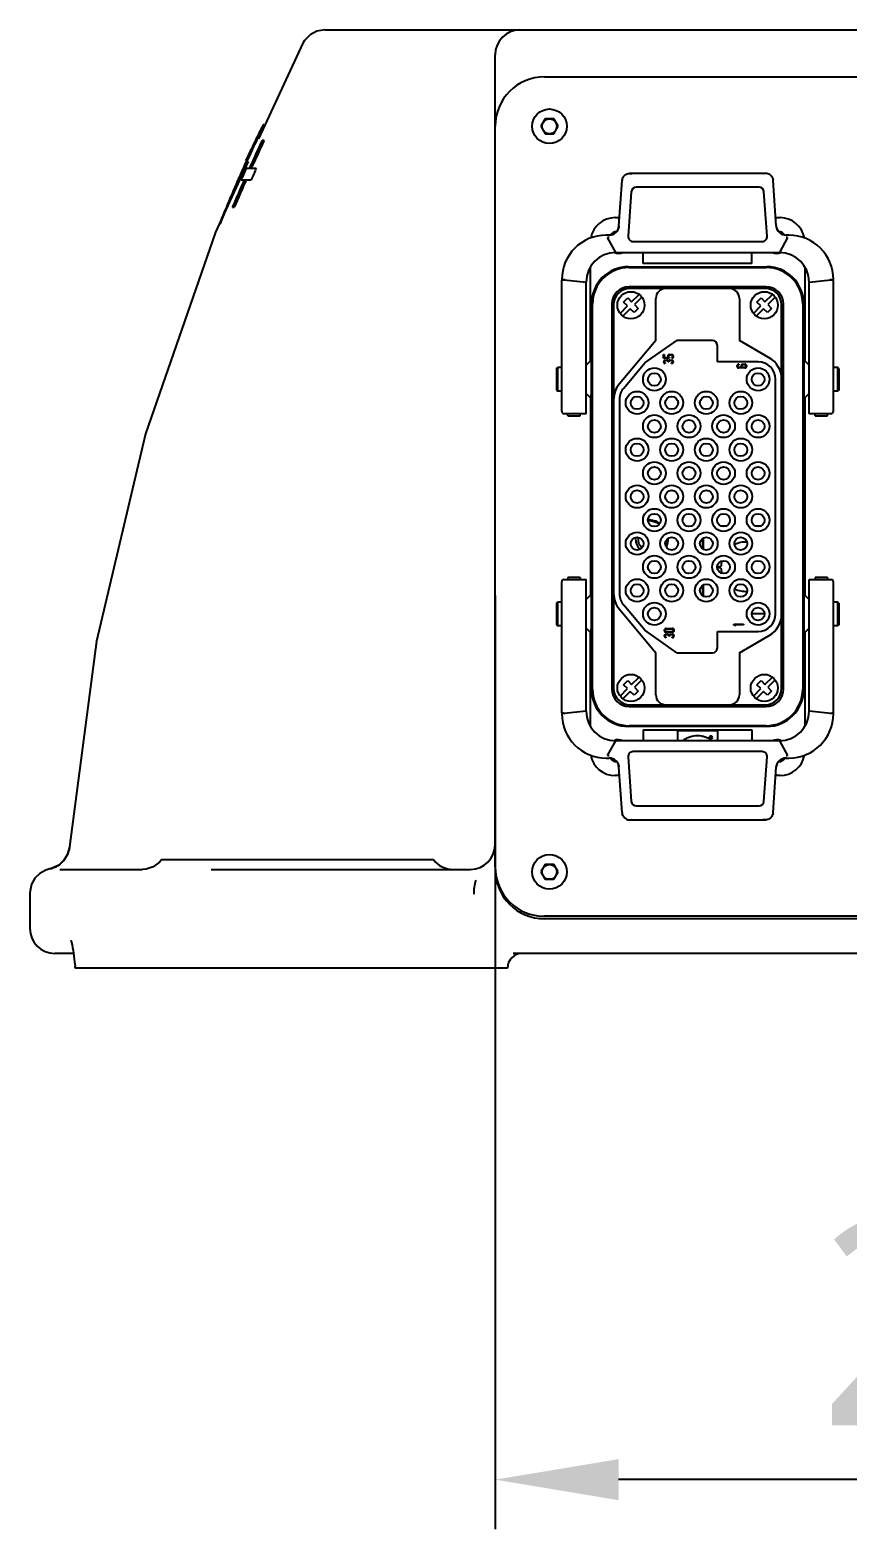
# Model space of a CAD drawing. Header units: millimetres. Extents: x 5828 to 7155, y 123 to 421.
# Drawn here: x 6507.03 to 6515.3, y 221.47 to 236.65 of the extents above; entities that cross this region are included whole.
import ezdxf

# ---------------------------------------------------------------- set-up
doc = ezdxf.new("R2010")
doc.units = ezdxf.units.MM
doc.layers.add('外形图', color=7, linetype='Continuous')
doc.layers.add('尺寸标注', color=7, linetype='Continuous')
doc.styles.add('微软雅黑', font='msyh.ttc', dxfattribs={"height": 2})
doc.dimstyles.new('尺寸标注_1_20比例', dxfattribs={"dimtxt": 1.5, "dimasz": 1.25, "dimexe": 0.5, "dimexo": 0.4, "dimgap": 0.5, "dimtad": 1, "dimdec": 1, "dimlfac": 20, "dimdsep": 46, "dimtxsty": '微软雅黑', "dimcen": 0.09, "dimadec": 0, "dimazin": 0, "dimtp": 0.01, "dimtm": 0.01, "dimtfac": 1, "dimtdec": 1, "dimtofl": 0, "dimtmove": 0, "dimatfit": 3, "dimfxl": 1, "dimtolj": 1, "dimarcsym": 0})

# ---------------------------------------------------------------- blocks, each defined once
blk = doc.blocks.new('*D1060')
at = {"layer": 'Defpoints', "color": 0}
for p in [(6511.74, 231.323), (6522.99, 231.241), (6511.74, 221.969)]:
    blk.add_point(p, dxfattribs=at)
at = {"layer": '尺寸标注', "color": 0, "linetype": 'Continuous', "lineweight": -2}
for p, q in [((6511.74, 230.923), (6511.74, 221.469)), ((6522.99, 230.841), (6522.99, 221.469)), ((6521.74, 221.969), (6512.99, 221.969))]:
    blk.add_line(p, q, dxfattribs=at)
at = {"layer": '尺寸标注', "color": 0}
for points in [[(6512.99, 222.177), (6512.99, 221.761), (6511.74, 221.969)], [(6521.74, 221.761), (6521.74, 222.177), (6522.99, 221.969)]]:
    blk.add_solid(points, dxfattribs=at)
at = {"layer": '尺寸标注', "color": 0, "insert": (6517.365, 223.555), "char_height": 2, "attachment_point": 5, "style": '微软雅黑'}
blk.add_mtext('\\A1;\\A1;{\\H1.05x;225}', dxfattribs=at)

msp = doc.modelspace()

# ---------------------------------------------------------------- linework, layer by layer
at = {"layer": '外形图', "color": 0, "linetype": 'Continuous'}
for p, q in [((6509.7937, 236.5153), (6509.3447, 235.5459)), ((6510.0151, 236.6489), (6524.7143, 236.6489)), ((6511.7396, 235.6739), (6511.7396, 236.3989)), ((6512.2396, 236.1739), (6522.4899, 236.1739)), ((6512.2463, 235.7489), (6512.203, 235.6739)), ((6512.3329, 235.7489), (6512.2463, 235.7489)), ((6512.3762, 235.6739), (6512.3329, 235.7489)), ((6509.3968, 235.6888), (6509.3913, 235.6888)), ((6511.7396, 228.1737), (6511.7396, 235.6739)), ((6512.203, 235.6739), (6512.2463, 235.5989)), ((6512.2463, 235.5989), (6512.3329, 235.5989)), ((6512.3329, 235.5989), (6512.3762, 235.6739)), ((6509.2865, 235.468), (6509.2948, 235.468)), ((6509.4003, 235.5296), (6509.3799, 235.5296)), ((6509.1465, 235.1555), (6509.1414, 235.1438)), ((6509.1497, 235.1628), (6509.1465, 235.1555)), ((6509.1476, 235.1413), (6509.1529, 235.1531)), ((6509.1529, 235.1531), (6509.1561, 235.1605)), ((6509.1728, 235.1443), (6509.1676, 235.1325)), ((6509.176, 235.1517), (6509.1728, 235.1443)), ((6509.1993, 235.2749), (6509.1939, 235.2627)), ((6509.2026, 235.2824), (6509.1993, 235.2749)), ((6509.2, 235.2598), (6509.2053, 235.2717)), ((6509.2053, 235.2717), (6509.2086, 235.2791)), ((6509.2201, 235.251), (6509.3217, 235.251)), ((6509.2558, 235.2585), (6509.2524, 235.251)), ((6509.2641, 235.277), (6509.2558, 235.2585)), ((6509.2725, 235.251), (6509.2809, 235.2695)), ((6514.4814, 235.1964), (6513.0978, 235.1964)), ((6513.0978, 235.1963), (6513.1246, 235.1926)), ((6509.1676, 235.1325), (6509.2686, 235.1325)), ((6512.9934, 234.6644), (6513.0255, 235.1239)), ((6513.021, 235.0508), (6513.0197, 235.0508)), ((6513.0234, 235.0893), (6513.0224, 235.0893)), ((6513.0262, 235.1315), (6513.0255, 235.1239)), ((6513.1178, 235.0099), (6513.0863, 234.5599)), ((6514.4116, 235.0564), (6513.1677, 235.0564)), ((6514.4929, 234.5599), (6514.4614, 235.0099)), ((6514.5537, 235.1239), (6514.553, 235.1315)), ((6514.5858, 234.6644), (6514.5537, 235.1239)), ((6514.5569, 235.0893), (6514.5558, 235.0893)), ((6509.0819, 234.8608), (6509.0789, 234.8537)), ((6509.0789, 234.8537), (6509.0985, 234.8537)), ((6508.9462, 234.683), (6508.9532, 234.683)), ((6512.9547, 234.7489), (6512.9981, 234.7489)), ((6514.5811, 234.7489), (6514.6245, 234.7489)), ((6512.8936, 234.5714), (6512.8646, 234.5714)), ((6512.8939, 234.5464), (6512.8785, 234.5464)), ((6512.9617, 234.3964), (6512.8785, 234.5464)), ((6512.9245, 234.5765), (6512.9218, 234.5756)), ((6512.9563, 234.5941), (6512.9518, 234.5906)), ((6512.9931, 234.6645), (6512.9922, 234.6586)), ((6514.7008, 234.5464), (6514.6175, 234.3964)), ((6514.6316, 234.5877), (6514.6267, 234.5911)), ((6514.6574, 234.5757), (6514.6548, 234.5764)), ((6514.7008, 234.5464), (6514.6853, 234.5464)), ((6514.7146, 234.5714), (6514.6857, 234.5714)), ((6512.9617, 234.3964), (6514.6175, 234.3964)), ((6513.1362, 234.5064), (6514.443, 234.5064)), ((6513.2396, 234.2854), (6513.2396, 234.3964)), ((6514.3396, 234.2854), (6514.3396, 234.3964)), ((6512.7046, 233.2987), (6512.7046, 234.2501)), ((6513.0895, 234.2514), (6514.4897, 234.2514)), ((6513.0958, 234.2439), (6514.4834, 234.2439)), ((6514.3396, 234.2854), (6513.2396, 234.2854)), ((6514.8746, 234.2501), (6514.8746, 233.2987)), ((6512.4146, 232.7881), (6512.4146, 234.1117)), ((6512.4396, 234.1188), (6512.4397, 234.1286)), ((6512.4396, 234.1237), (6512.4404, 234.1188)), ((6512.4396, 234.1188), (6512.6617, 234.0964)), ((6512.6617, 232.7631), (6512.6617, 234.0964)), ((6514.9175, 234.0964), (6515.1396, 234.1188)), ((6514.9175, 232.7631), (6514.9175, 234.0964)), ((6515.1396, 234.1237), (6515.1389, 234.1188)), ((6515.1396, 234.1188), (6515.1396, 234.1286)), ((6515.1647, 232.7881), (6515.1647, 234.1117)), ((6513.0403, 233.8932), (6513.0828, 233.9356)), ((6513.0828, 233.9356), (6513.1217, 233.8967)), ((6514.4834, 234.0489), (6513.0958, 234.0489)), ((6514.4746, 234.0314), (6513.1046, 234.0314)), ((6513.1217, 233.8967), (6513.1966, 233.9717)), ((6513.2249, 233.9434), (6513.1499, 233.8684)), ((6513.3671, 233.5051), (6513.3671, 233.9314)), ((6514.2121, 233.9314), (6514.2121, 233.5051)), ((6514.3904, 233.8932), (6514.4328, 233.9356)), ((6514.4328, 233.9356), (6514.4717, 233.8967)), ((6514.4717, 233.8967), (6514.5467, 233.9717)), ((6514.575, 233.9434), (6514.5, 233.8684)), ((6512.7146, 232.0051), (6512.7146, 233.8763)), ((6512.7258, 229.9737), (6512.7258, 233.8739)), ((6512.9208, 233.8739), (6512.9208, 229.9737)), ((6512.9396, 233.8664), (6512.9396, 229.9812)), ((6513.0043, 233.7793), (6513.0792, 233.8543)), ((6513.1075, 233.826), (6513.0325, 233.751)), ((6513.0792, 233.8543), (6513.0403, 233.8932)), ((6513.1464, 233.7871), (6513.1075, 233.826)), ((6513.1888, 233.8295), (6513.1464, 233.7871)), ((6513.1499, 233.8684), (6513.1888, 233.8295)), ((6514.3543, 233.7793), (6514.4293, 233.8543)), ((6514.4576, 233.826), (6514.3826, 233.751)), ((6514.4293, 233.8543), (6514.3904, 233.8932)), ((6514.4965, 233.7871), (6514.4576, 233.826)), ((6514.5389, 233.8295), (6514.4965, 233.7871)), ((6514.5, 233.8684), (6514.5389, 233.8295)), ((6514.6396, 229.9812), (6514.6396, 233.8664)), ((6514.6584, 229.9737), (6514.6584, 233.8739)), ((6514.8534, 233.8739), (6514.8534, 229.9737)), ((6514.8646, 233.8763), (6514.8646, 229.9713)), ((6513.3671, 233.5051), (6512.9981, 233.0653)), ((6513.2543, 233.2773), (6513.5796, 233.5051)), ((6513.9396, 233.5051), (6513.5796, 233.5051)), ((6514.5146, 233.3304), (6514.2121, 233.5051)), ((6513.4452, 233.3627), (6513.4512, 233.3627)), ((6513.4452, 233.3247), (6513.4452, 233.3627)), ((6513.5014, 233.3247), (6513.4452, 233.3247)), ((6513.4512, 233.3627), (6513.4512, 233.3307)), ((6513.4512, 233.3307), (6513.4923, 233.3307)), ((6513.5014, 233.3316), (6513.5014, 233.3247)), ((6513.5262, 233.3567), (6513.5061, 233.3567)), ((6513.5062, 233.3627), (6513.5262, 233.3627)), ((6513.5295, 233.325), (6513.5284, 233.3309)), ((6513.9896, 233.2888), (6513.9896, 233.4551)), ((6512.3596, 233.2213), (6512.3696, 233.2313)), ((6512.3596, 233.2213), (6512.3596, 233.0014)), ((6512.4146, 233.2313), (6512.3696, 233.2313)), ((6512.3696, 233.2313), (6512.3696, 232.9913)), ((6512.6617, 233.2558), (6512.7122, 233.3063)), ((6513.0411, 233.0233), (6513.2543, 233.2773)), ((6513.4622, 233.3067), (6513.4792, 233.3067)), ((6513.4792, 233.3007), (6513.4622, 233.3007)), ((6513.4622, 233.2767), (6513.4622, 233.2707)), ((6513.4912, 233.2872), (6513.4912, 233.2887)), ((6513.4972, 233.2872), (6513.4912, 233.2872)), ((6513.4972, 233.2887), (6513.4972, 233.2872)), ((6513.5092, 233.3067), (6513.5262, 233.3067)), ((6513.5262, 233.3007), (6513.5092, 233.3007)), ((6513.5262, 233.2707), (6513.5262, 233.2767)), ((6514.4021, 233.2888), (6513.9896, 233.2888)), ((6514.2063, 233.2652), (6514.2063, 233.2592)), ((6514.2063, 233.2332), (6514.2345, 233.2332)), ((6514.2683, 233.2272), (6514.2063, 233.2272)), ((6514.2483, 233.2652), (6514.2683, 233.2652)), ((6514.2683, 233.2592), (6514.2483, 233.2592)), ((6514.2483, 233.2332), (6514.2683, 233.2332)), ((6514.9175, 233.2558), (6514.867, 233.3063)), ((6515.2097, 233.2313), (6515.1647, 233.2313)), ((6515.2197, 233.2213), (6515.2097, 233.2313)), ((6515.2097, 232.9913), (6515.2097, 233.2313)), ((6515.2197, 233.2213), (6515.2197, 233.0014)), ((6514.5796, 230.7363), (6514.5796, 233.1113)), ((6512.3596, 233.0013), (6512.3696, 232.9913)), ((6512.4146, 232.9913), (6512.3696, 232.9913)), ((6512.6617, 232.9668), (6512.7122, 232.9163)), ((6512.7046, 232.924), (6512.7046, 230.9236)), ((6512.9996, 232.9092), (6512.9996, 230.9384)), ((6514.9175, 232.9668), (6514.867, 232.9163)), ((6514.8746, 232.924), (6514.8746, 230.9236)), ((6515.2097, 232.9913), (6515.1647, 232.9913)), ((6515.2197, 233.0013), (6515.2097, 232.9913)), ((6512.6617, 232.7631), (6512.4396, 232.7631)), ((6512.4744, 232.7432), (6512.4744, 232.7631)), ((6512.4744, 232.7432), (6512.4744, 232.7425)), ((6512.4744, 232.7425), (6512.5994, 232.7425)), ((6512.5994, 232.7427), (6512.5994, 232.7631)), ((6512.5994, 232.7427), (6512.5994, 232.7425)), ((6515.1397, 232.7631), (6514.9175, 232.7631)), ((6514.98, 232.7432), (6514.98, 232.7631)), ((6514.98, 232.7432), (6514.98, 232.7425)), ((6514.98, 232.7425), (6515.105, 232.7425)), ((6515.105, 232.7427), (6515.105, 232.7631)), ((6515.105, 232.7427), (6515.105, 232.7425)), ((6512.7119, 232.0051), (6512.7258, 232.0051)), ((6512.7119, 232.0051), (6512.7119, 231.8426)), ((6512.7119, 231.8426), (6512.7258, 231.8426)), ((6512.7146, 229.9713), (6512.7146, 231.8426)), ((6513.8421, 231.3935), (6513.8421, 231.5015)), ((6513.8471, 231.5048), (6513.8471, 231.3904)), ((6514.0207, 231.6288), (6514.0836, 231.6288)), ((6514.3707, 231.6288), (6514.4337, 231.6288)), ((6514.6396, 231.6288), (6514.6584, 231.6288)), ((6514.6396, 231.6143), (6514.6584, 231.6143)), ((6514.0261, 231.214), (6513.9871, 231.214)), ((6514.0263, 231.204), (6513.9871, 231.204)), ((6512.4146, 229.736), (6512.4146, 231.0595)), ((6512.4396, 231.0845), (6512.6617, 231.0845)), ((6512.5992, 231.1051), (6512.4742, 231.1051)), ((6512.4742, 231.1049), (6512.4742, 231.1051)), ((6512.4742, 231.1049), (6512.4742, 231.0845)), ((6512.5992, 231.1044), (6512.5992, 231.1051)), ((6512.5992, 231.1044), (6512.5992, 231.0845)), ((6512.6617, 229.7512), (6512.6617, 231.0845)), ((6514.9175, 231.0845), (6515.1397, 231.0845)), ((6514.9175, 229.7512), (6514.9175, 231.0845)), ((6515.1049, 231.1051), (6514.9799, 231.1051)), ((6514.9799, 231.1049), (6514.9799, 231.1051)), ((6514.9799, 231.1049), (6514.9799, 231.0845)), ((6515.1049, 231.1044), (6515.1049, 231.1051)), ((6515.1049, 231.1044), (6515.1049, 231.0845)), ((6515.1647, 229.736), (6515.1647, 231.0595)), ((6512.6617, 230.8808), (6512.7122, 230.9313)), ((6513.8421, 230.9185), (6513.8421, 231.0265)), ((6513.8471, 231.0297), (6513.8471, 230.9154)), ((6514.9175, 230.8808), (6514.867, 230.9313)), ((6512.3596, 230.8463), (6512.3696, 230.8563)), ((6512.3596, 230.8462), (6512.3596, 230.6263)), ((6512.4146, 230.8563), (6512.3696, 230.8563)), ((6512.3696, 230.8563), (6512.3696, 230.6163)), ((6512.9981, 230.7823), (6513.3671, 230.3425)), ((6513.2543, 230.5703), (6513.0411, 230.8243)), ((6514.3371, 230.739), (6514.4671, 230.739)), ((6514.6396, 230.739), (6514.6584, 230.739)), ((6515.2097, 230.8563), (6515.1647, 230.8563)), ((6515.2197, 230.8463), (6515.2097, 230.8563)), ((6515.2097, 230.6163), (6515.2097, 230.8563)), ((6515.2197, 230.8462), (6515.2197, 230.6263)), ((6512.3596, 230.6263), (6512.3696, 230.6163)), ((6512.4146, 230.6163), (6512.3696, 230.6163)), ((6512.6617, 230.5918), (6512.7122, 230.5413)), ((6513.4713, 230.5884), (6513.5333, 230.5884)), ((6513.5333, 230.5824), (6513.4713, 230.5824)), ((6514.1554, 230.6322), (6514.2554, 230.6322)), ((6514.1554, 230.6262), (6514.1554, 230.6322)), ((6514.1662, 230.6172), (6514.1554, 230.6262)), ((6514.2554, 230.6262), (6514.1648, 230.6262)), ((6514.1648, 230.6262), (6514.1755, 230.6172)), ((6514.1755, 230.6172), (6514.1662, 230.6172)), ((6514.2554, 230.6322), (6514.2554, 230.6262)), ((6514.6584, 230.639), (6514.6396, 230.639)), ((6514.9175, 230.5918), (6514.867, 230.5413)), ((6515.2097, 230.6163), (6515.1647, 230.6163)), ((6515.2197, 230.6263), (6515.2097, 230.6163)), ((6512.7046, 229.5975), (6512.7046, 230.5489)), ((6513.5796, 230.3425), (6513.2543, 230.5703)), ((6513.4693, 230.5304), (6513.4863, 230.5304)), ((6513.4863, 230.5244), (6513.4693, 230.5244)), ((6513.4693, 230.5004), (6513.4693, 230.4944)), ((6513.4713, 230.5564), (6513.5333, 230.5564)), ((6513.5333, 230.5504), (6513.4713, 230.5504)), ((6513.4983, 230.5109), (6513.4983, 230.5124)), ((6513.5043, 230.5109), (6513.4983, 230.5109)), ((6513.5043, 230.5124), (6513.5043, 230.5109)), ((6513.5163, 230.5304), (6513.5333, 230.5304)), ((6513.5333, 230.5244), (6513.5163, 230.5244)), ((6513.5333, 230.4944), (6513.5333, 230.5004)), ((6513.9896, 230.5588), (6514.4021, 230.5588)), ((6513.9896, 230.3925), (6513.9896, 230.5588)), ((6514.2121, 230.3425), (6514.5146, 230.5172)), ((6514.8746, 230.5489), (6514.8746, 229.5975)), ((6513.3671, 229.9162), (6513.3671, 230.3425)), ((6513.5796, 230.3425), (6513.9396, 230.3425)), ((6514.2121, 230.3425), (6514.2121, 229.9162)), ((6513.0043, 229.9042), (6513.0792, 229.9792)), ((6513.0403, 230.0181), (6513.0828, 230.0605)), ((6513.0792, 229.9792), (6513.0403, 230.0181)), ((6513.0828, 230.0605), (6513.1217, 230.0216)), ((6513.1217, 230.0216), (6513.1966, 230.0966)), ((6513.2249, 230.0683), (6513.1499, 229.9933)), ((6513.1499, 229.9933), (6513.1888, 229.9544)), ((6514.3543, 229.9042), (6514.4293, 229.9792)), ((6514.3904, 230.0181), (6514.4328, 230.0605)), ((6514.4293, 229.9792), (6514.3904, 230.0181)), ((6514.4328, 230.0605), (6514.4717, 230.0216)), ((6514.4717, 230.0216), (6514.5467, 230.0966)), ((6514.575, 230.0683), (6514.5, 229.9933)), ((6514.5, 229.9933), (6514.5389, 229.9544)), ((6513.1075, 229.9509), (6513.0325, 229.8759)), ((6513.1464, 229.912), (6513.1075, 229.9509)), ((6513.1888, 229.9544), (6513.1464, 229.912)), ((6514.4576, 229.9509), (6514.3826, 229.8759)), ((6514.4965, 229.912), (6514.4576, 229.9509)), ((6514.5389, 229.9544), (6514.4965, 229.912)), ((6512.6617, 229.7512), (6512.4396, 229.7288)), ((6512.4396, 229.7288), (6512.4397, 229.7191)), ((6512.4396, 229.7239), (6512.4404, 229.7288)), ((6513.0958, 229.7987), (6514.4834, 229.7987)), ((6513.1046, 229.8162), (6514.4746, 229.8162)), ((6515.1396, 229.7288), (6514.9175, 229.7512)), ((6515.1396, 229.7239), (6515.1389, 229.7288)), ((6515.1396, 229.7288), (6515.1396, 229.7191)), ((6514.4897, 229.5962), (6513.0895, 229.5962)), ((6514.4834, 229.6037), (6513.0958, 229.6037)), ((6513.2396, 229.5622), (6514.3396, 229.5622)), ((6513.2396, 229.5622), (6513.2396, 229.4512)), ((6513.5896, 229.5537), (6513.9896, 229.5537)), ((6513.5896, 229.4512), (6513.5896, 229.5537)), ((6513.9896, 229.5537), (6513.9896, 229.4512)), ((6514.3396, 229.5622), (6514.3396, 229.4512)), ((6512.8785, 229.3012), (6512.9617, 229.4512)), ((6514.6175, 229.4512), (6512.9617, 229.4512)), ((6513.9236, 229.4926), (6513.9174, 229.4926)), ((6513.9174, 229.4926), (6513.9174, 229.4792)), ((6513.9174, 229.4792), (6513.9207, 229.4792)), ((6513.9224, 229.4902), (6513.9207, 229.4902)), ((6513.9207, 229.4902), (6513.9207, 229.4868)), ((6513.9207, 229.4868), (6513.9224, 229.4868)), ((6513.9207, 229.4842), (6513.9251, 229.4792)), ((6513.9207, 229.4792), (6513.9207, 229.4842)), ((6513.9286, 229.4792), (6513.9244, 229.4844)), ((6513.9251, 229.4792), (6513.9286, 229.4792)), ((6514.6175, 229.4512), (6514.7008, 229.3012)), ((6512.8646, 229.2762), (6512.8936, 229.2762)), ((6512.8785, 229.3012), (6512.8939, 229.3012)), ((6512.9219, 229.272), (6512.9244, 229.2712)), ((6512.9476, 229.2599), (6512.9525, 229.2565)), ((6513.0863, 229.2877), (6513.1178, 228.8377)), ((6514.443, 229.3412), (6513.1362, 229.3412)), ((6514.4614, 228.8377), (6514.4929, 229.2877)), ((6514.623, 229.2536), (6514.6274, 229.257)), ((6514.6547, 229.2711), (6514.6574, 229.272)), ((6514.6853, 229.3012), (6514.7008, 229.3012)), ((6514.6856, 229.2762), (6514.7146, 229.2762)), ((6512.9981, 229.0987), (6512.9547, 229.0987)), ((6513.0255, 228.7237), (6512.9934, 229.1832)), ((6514.5537, 228.7237), (6514.5858, 229.1832)), ((6514.6245, 229.0987), (6514.5811, 229.0987)), ((6514.5861, 229.1831), (6514.587, 229.189)), ((6513.1677, 228.7912), (6514.4116, 228.7912)), ((6514.5582, 228.7968), (6514.5596, 228.7968)), ((6513.0224, 228.7583), (6513.0234, 228.7583)), ((6513.0255, 228.7237), (6513.0262, 228.7161)), ((6513.0978, 228.6512), (6514.4814, 228.6512)), ((6514.4815, 228.6513), (6514.4546, 228.655)), ((6514.553, 228.7161), (6514.5537, 228.7237)), ((6514.5558, 228.7583), (6514.5569, 228.7583)), ((6507.4279, 228.3632), (6507.4099, 228.301)), ((6507.4297, 228.3782), (6507.4279, 228.3632)), ((6507.4297, 228.3782), (6507.4298, 228.3782)), ((6507.2537, 228.1603), (6507.2307, 228.1542)), ((6507.3207, 228.192), (6507.2537, 228.1603)), ((6507.3743, 228.2411), (6507.3207, 228.192)), ((6507.4099, 228.301), (6507.3743, 228.2411)), ((6508.3645, 228.2487), (6511.1145, 228.2487)), ((6512.2463, 228.1987), (6512.203, 228.1237)), ((6512.3329, 228.1987), (6512.2463, 228.1987)), ((6512.3762, 228.1237), (6512.3329, 228.1987)), ((6507.3327, 228.1487), (6507.9411, 228.1487)), ((6507.9411, 228.1487), (6508.1689, 228.1487)), ((6508.866, 228.1487), (6510.1461, 228.1487)), ((6510.1461, 228.1487), (6511.4895, 228.1487)), ((6512.203, 228.1237), (6512.2463, 228.0487)), ((6512.2463, 228.0487), (6512.3329, 228.0487)), ((6512.3329, 228.0487), (6512.3762, 228.1237)), ((6507.0313, 227.9319), (6507.0302, 227.9087)), ((6507.0302, 227.9087), (6507.0302, 227.5487)), ((6522.4899, 227.6737), (6512.2396, 227.6737)), ((6522.4899, 227.6487), (6512.2396, 227.6487)), ((6507.4703, 227.2987), (6507.2802, 227.2987)), ((6522.808, 227.2987), (6511.9214, 227.2987)), ((6507.4819, 227.2122), (6507.4874, 227.1675)), ((6507.4886, 227.1487), (6507.4874, 227.1669)), ((6511.8646, 227.1487), (6507.4886, 227.1487))]:
    msp.add_line(p, q, dxfattribs=at)
for points in [[(6510.015, 236.6489), (6509.9358, 236.6359), (6509.8656, 236.5994), (6509.8111, 236.5436), (6509.7936, 236.5152)], [(6509.2382, 235.316), (6508.9071, 234.6014), (6508.2007, 232.561), (6507.7049, 230.4596), (6507.4297, 228.3782)], [(6512.9218, 234.5756), (6512.9189, 234.5748), (6512.9143, 234.5737), (6512.9098, 234.5728), (6512.9055, 234.5722), (6512.9015, 234.5717), (6512.8978, 234.5715), (6512.8951, 234.5714), (6512.8939, 234.5714), (6512.8936, 234.5714)], [(6512.9518, 234.5906), (6512.9473, 234.5875), (6512.9427, 234.5846), (6512.938, 234.5821), (6512.9332, 234.5798), (6512.9284, 234.5779), (6512.9245, 234.5765)], [(6512.9688, 234.6064), (6512.9647, 234.602), (6512.9606, 234.5978), (6512.9563, 234.5941)], [(6512.9762, 234.6165), (6512.9726, 234.6113), (6512.9688, 234.6064)], [(6512.9826, 234.6281), (6512.9795, 234.6221), (6512.9762, 234.6165)], [(6512.9895, 234.6467), (6512.9876, 234.6405), (6512.9853, 234.6343), (6512.9826, 234.6281)], [(6512.9922, 234.6586), (6512.991, 234.6528), (6512.9895, 234.6467)], [(6514.5897, 234.6469), (6514.5881, 234.6532), (6514.5869, 234.6594), (6514.5867, 234.6605)], [(6514.5991, 234.6232), (6514.5963, 234.6288), (6514.5938, 234.6347), (6514.5916, 234.6407), (6514.5897, 234.6469)], [(6514.6054, 234.6131), (6514.6022, 234.6179), (6514.5991, 234.6232)], [(6514.6123, 234.6044), (6514.6088, 234.6085), (6514.6054, 234.6131)], [(6514.6267, 234.5911), (6514.6235, 234.5936), (6514.6196, 234.5969), (6514.6159, 234.6005), (6514.6123, 234.6044)], [(6514.6548, 234.5764), (6514.6511, 234.5778), (6514.6472, 234.5793), (6514.6432, 234.5811), (6514.6393, 234.5831), (6514.6353, 234.5854), (6514.6316, 234.5877)], [(6512.9244, 229.2712), (6512.9282, 229.2698), (6512.9321, 229.2683), (6512.936, 229.2665), (6512.94, 229.2645), (6512.9439, 229.2623), (6512.9476, 229.2599)], [(6512.9525, 229.2565), (6512.9558, 229.254), (6512.9596, 229.2507), (6512.9633, 229.2471), (6512.9669, 229.2432)], [(6512.9669, 229.2432), (6512.9705, 229.2391), (6512.9738, 229.2346)], [(6512.9738, 229.2346), (6512.9771, 229.2297), (6512.9801, 229.2244)], [(6512.9801, 229.2244), (6512.9829, 229.2188), (6512.9855, 229.2129), (6512.9877, 229.2069), (6512.9895, 229.2007)], [(6514.5898, 229.2009), (6514.5916, 229.2071), (6514.5939, 229.2134), (6514.5966, 229.2195)], [(6514.5966, 229.2195), (6514.5997, 229.2255), (6514.6031, 229.2311)], [(6514.6031, 229.2311), (6514.6067, 229.2363), (6514.6105, 229.2412)], [(6514.6105, 229.2412), (6514.6145, 229.2456), (6514.6186, 229.2498), (6514.623, 229.2536)], [(6514.6274, 229.257), (6514.6319, 229.2602), (6514.6365, 229.263), (6514.6413, 229.2655), (6514.646, 229.2678), (6514.6508, 229.2698), (6514.6547, 229.2711)], [(6514.6574, 229.272), (6514.6603, 229.2728), (6514.6649, 229.2739), (6514.6694, 229.2748), (6514.6737, 229.2754), (6514.6778, 229.2759), (6514.6815, 229.2761), (6514.6842, 229.2762), (6514.6853, 229.2762), (6514.6856, 229.2762)], [(6512.9895, 229.2007), (6512.9911, 229.1945), (6512.9923, 229.1882), (6512.9925, 229.1871)], [(6514.587, 229.189), (6514.5882, 229.1948), (6514.5898, 229.2009)], [(6507.2304, 228.1537), (6507.1914, 228.1424), (6507.1297, 228.1083), (6507.0803, 228.0589), (6507.0469, 227.9985), (6507.0313, 227.9319)], [(6508.2757, 228.174), (6508.2057, 228.1516), (6508.1689, 228.1487)], [(6508.3645, 228.2487), (6508.3408, 228.221), (6508.2757, 228.174)], [(6507.4479, 227.4216), (6507.4462, 227.4253), (6507.4464, 227.4243), (6507.4506, 227.4083), (6507.4557, 227.3849), (6507.4609, 227.3577), (6507.4657, 227.3287), (6507.4702, 227.2989), (6507.4744, 227.2695), (6507.4782, 227.2407), (6507.4819, 227.2122)]]:
    msp.add_lwpolyline(points, dxfattribs=at)
for centre, radius in [((6512.2896, 235.6739), 0.175), ((6512.2896, 235.6739), 0.075), ((6513.1146, 233.8614), 0.1375), ((6514.4646, 233.8614), 0.1375), ((6513.3521, 233.1113), 0.115), ((6513.3521, 233.1101), 0.065), ((6514.4021, 233.1113), 0.115), ((6514.4021, 233.1101), 0.065), ((6513.1771, 232.8738), 0.115), ((6513.1771, 232.8726), 0.065), ((6513.5271, 232.8738), 0.115), ((6513.5271, 232.8726), 0.065), ((6513.8771, 232.8738), 0.115), ((6513.8771, 232.8726), 0.065), ((6514.2271, 232.8738), 0.115), ((6514.2271, 232.8726), 0.065), ((6513.3521, 232.6363), 0.115), ((6513.7021, 232.6363), 0.115), ((6514.0521, 232.6363), 0.115), ((6514.4021, 232.6363), 0.115), ((6513.3521, 232.6351), 0.065), ((6513.7021, 232.6351), 0.065), ((6514.0521, 232.6351), 0.065), ((6514.4021, 232.6351), 0.065), ((6513.1771, 232.3988), 0.115), ((6513.1771, 232.3976), 0.065), ((6513.5271, 232.3988), 0.115), ((6513.5271, 232.3976), 0.065), ((6513.8771, 232.3988), 0.115), ((6513.8771, 232.3976), 0.065), ((6514.2271, 232.3988), 0.115), ((6514.2271, 232.3976), 0.065), ((6513.3521, 232.1613), 0.115), ((6513.7021, 232.1613), 0.115), ((6514.0521, 232.1613), 0.115), ((6514.4021, 232.1613), 0.115), ((6513.3521, 232.1601), 0.065), ((6513.7021, 232.1601), 0.065), ((6514.0521, 232.1601), 0.065), ((6514.4021, 232.1601), 0.065), ((6513.1771, 231.9238), 0.115), ((6513.1771, 231.9225), 0.065), ((6513.5271, 231.9238), 0.115), ((6513.5271, 231.9225), 0.065), ((6513.8771, 231.9238), 0.115), ((6513.8771, 231.9225), 0.065), ((6514.2271, 231.9238), 0.115), ((6514.2271, 231.9225), 0.065), ((6513.3521, 231.6863), 0.115), ((6513.7021, 231.6863), 0.115), ((6514.0521, 231.6863), 0.115), ((6514.4021, 231.6863), 0.115), ((6513.3521, 231.685), 0.065), ((6513.7021, 231.685), 0.065), ((6514.0521, 231.685), 0.065), ((6514.4021, 231.685), 0.065), ((6513.1771, 231.4488), 0.115), ((6513.1771, 231.4475), 0.065), ((6513.5271, 231.4488), 0.115), ((6513.5271, 231.4475), 0.065), ((6513.8771, 231.4488), 0.115), ((6513.8771, 231.4475), 0.065), ((6514.2271, 231.4488), 0.115), ((6514.2271, 231.4475), 0.065), ((6513.3521, 231.2113), 0.115), ((6513.3521, 231.21), 0.065), ((6513.7021, 231.2113), 0.115), ((6513.7021, 231.21), 0.065), ((6514.0521, 231.2113), 0.115), ((6514.0521, 231.21), 0.065), ((6514.4021, 231.2113), 0.115), ((6514.4021, 231.21), 0.065), ((6513.1771, 230.9738), 0.115), ((6513.1771, 230.9725), 0.065), ((6513.5271, 230.9738), 0.115), ((6513.5271, 230.9725), 0.065), ((6513.8771, 230.9738), 0.115), ((6513.8771, 230.9725), 0.065), ((6514.2271, 230.9738), 0.115), ((6514.2271, 230.9725), 0.065), ((6513.3521, 230.7363), 0.115), ((6513.3521, 230.735), 0.065), ((6514.4021, 230.7363), 0.115), ((6514.4021, 230.735), 0.065), ((6513.1146, 229.9862), 0.1375), ((6514.4646, 229.9862), 0.1375), ((6513.9227, 229.4857), 0.0147), ((6513.9227, 229.4859), 0.0105), ((6512.2896, 228.1237), 0.175), ((6512.2896, 228.1237), 0.075)]:
    msp.add_circle(centre, radius, dxfattribs=at)
for centre, radius, start, end in [((6511.9896, 236.3989), 0.25, 90, 180), ((6512.2396, 235.6739), 0.5, 90, 180), ((6529.049, 225.7569), 22.0242, 153.19506, 153.55921), ((6528.6707, 226.5876), 21.3147, 154.72304, 155.10787), ((6528.6313, 226.6164), 21.2738, 155.41262, 155.96112), ((6528.6494, 226.5974), 21.2912, 155.37713, 155.93574), ((6528.6756, 226.6049), 21.3236, 155.47855, 155.85896), ((6528.9123, 226.4252), 21.55, 155.00897, 155.74771), ((6514.3031, 233.0405), 5.5775, 154.1864, 154.34991), ((6503.3755, 238.3161), 6.5613, 334.11489, 334.27366), ((6529.0213, 226.3648), 21.6559, 154.96307, 155.72028), ((6517.8096, 231.3344), 9.4771, 153.49571, 154.13228), ((6528.6611, 226.592), 21.3041, 155.10787, 155.37714), ((6528.6284, 226.6177), 21.2705, 156.36934, 157.71738), ((6528.6522, 226.5962), 21.2943, 156.34155, 157.10614), ((6528.6251, 226.6192), 21.2669, 156.01905, 156.31344), ((6528.6483, 226.5979), 21.29, 155.99273, 156.28497), ((6528.7852, 226.5088), 21.4294, 155.92395, 156.2143), ((6529.3029, 226.2229), 21.9261, 155.68501, 156.02431), ((6528.8935, 226.4336), 21.5295, 156.16861, 156.95675), ((6528.9944, 226.3768), 21.6265, 156.11758, 156.92297), ((6513.1677, 235.0064), 0.05, 90, 176), ((6514.4116, 235.0064), 0.05, 4, 90), ((6528.6584, 226.5936), 21.301, 157.10614, 157.68074), ((6512.9546, 234.4989), 0.25, 89.9742, 169.86043), ((6514.6246, 234.4989), 0.25, 10.07396, 90.0258), ((6512.8646, 234.1214), 0.45, 90, 180), ((6512.8936, 234.6714), 0.1, 270, 356.00106), ((6512.9896, 234.4989), 0.1125, 99.46867, 139.52696), ((6512.9896, 234.4989), 0.1075, 103.03438, 135.65865), ((6513.1362, 234.5564), 0.05, 176, 270), ((6514.443, 234.5564), 0.05, 270, 4), ((6514.6856, 234.6714), 0.1, 184, 270), ((6514.5896, 234.4989), 0.1125, 40.85784, 80.53069), ((6514.5896, 234.4989), 0.1075, 44.27745, 76.9665), ((6514.7146, 234.1214), 0.45, 0, 90), ((6512.9617, 234.0964), 0.3, 90, 180), ((6512.9896, 234.4989), 0.1125, 247.92996, 293.04917), ((6512.9896, 234.4989), 0.1075, 253.47697, 287.25077), ((6514.5896, 234.4989), 0.1125, 246.92939, 292.05543), ((6514.5896, 234.4989), 0.1075, 252.76587, 286.59184), ((6514.6175, 234.0964), 0.3, 0, 90), ((6513.0958, 233.8739), 0.37, 90, 180), ((6514.4834, 233.8739), 0.37, 0, 90), ((6513.0958, 233.8739), 0.175, 90, 180), ((6513.1046, 233.8664), 0.165, 90, 180), ((6513.3613, 234.0087), 0.0755, 147.67845, 162.42615), ((6513.4671, 233.9314), 0.1, 90, 180), ((6513.7896, 234.0533), 0.0795, 183.35311, 196.13476), ((6513.7896, 234.0533), 0.0795, 343.86524, 356.64689), ((6514.1121, 233.9314), 0.1, 0, 90), ((6514.4746, 233.8664), 0.165, 0, 90), ((6514.4834, 233.8739), 0.175, 0, 90), ((6512.9723, 233.6522), 0.0754, 116.02485, 133.63971), ((6514.607, 233.6523), 0.0753, 46.49157, 64.15964), ((6513.9396, 233.4551), 0.05, 0, 90), ((6513.5062, 233.3437), 0.019, 90, 223.17355), ((6513.5062, 233.3437), 0.013, 90.01421, 248.69843), ((6513.5262, 233.3437), 0.019, 280, 90), ((6513.5262, 233.3437), 0.013, 280, 90), ((6514.3896, 233.1139), 0.25, 0, 60), ((6513.4622, 233.2887), 0.018, 90, 270), ((6513.4622, 233.2887), 0.012, 90, 270), ((6513.4792, 233.2887), 0.018, 33.55731, 90), ((6513.4792, 233.2887), 0.012, 0, 90), ((6513.5092, 233.2887), 0.018, 90, 146.44269), ((6513.5092, 233.2887), 0.012, 90, 180), ((6513.5262, 233.2887), 0.018, 270, 90), ((6513.5262, 233.2887), 0.012, 270, 90), ((6514.2063, 233.2462), 0.019, 90, 270), ((6514.2063, 233.2462), 0.013, 90, 270), ((6514.2483, 233.2462), 0.019, 90, 223.17355), ((6514.2483, 233.2462), 0.013, 90, 270), ((6514.2683, 233.2462), 0.019, 270, 90), ((6514.2683, 233.2462), 0.013, 270, 90), ((6514.4021, 233.1113), 0.1775, 0, 90), ((6513.1896, 232.9046), 0.25, 140, 180), ((6513.1771, 232.9092), 0.1775, 140, 180), ((6512.4396, 232.7881), 0.025, 179.99962, 270), ((6515.1397, 232.7881), 0.025, 270, 0.00038), ((6513.2921, 231.4888), 0.1988, 54.60371, 91.5429), ((6513.2921, 231.4888), 0.1888, 54.82748, 91.17751), ((6513.2921, 231.4888), 0.13, 170.25625, 229.23749), ((6513.2921, 231.4888), 0.105, 167.85008, 231.52507), ((6513.2921, 231.4888), 0.1988, 336.86796, 3.17289), ((6513.2921, 231.4888), 0.1888, 339.44453, 0.9882), ((6514.2761, 231.214), 0.25, 86.77687, 116.89325), ((6514.2761, 231.214), 0.25, 166.66588, 180), ((6514.2761, 231.214), 0.25, 182.29244, 195.40157), ((6512.4396, 231.0595), 0.025, 90, 180.00038), ((6515.1397, 231.0595), 0.025, 359.99962, 90), ((6513.1896, 230.943), 0.25, 180, 220), ((6513.1771, 230.9384), 0.1775, 180, 220), ((6514.2761, 231.214), 0.25, 243.47216, 273.48911), ((6514.4021, 230.7363), 0.1775, 270, 359.99897), ((6514.3896, 230.7337), 0.25, 300, 0), ((6513.4713, 230.5694), 0.019, 90, 270), ((6513.4713, 230.5694), 0.013, 90, 270), ((6513.5333, 230.5694), 0.019, 270, 90), ((6513.5333, 230.5694), 0.013, 270, 90), ((6513.4693, 230.5124), 0.018, 90, 270), ((6513.4693, 230.5124), 0.012, 90, 270), ((6513.4863, 230.5124), 0.018, 33.55731, 90), ((6513.4863, 230.5124), 0.012, 0, 90), ((6513.5163, 230.5124), 0.018, 90, 146.44269), ((6513.5163, 230.5124), 0.012, 90, 180), ((6513.5333, 230.5124), 0.018, 270, 90), ((6513.5333, 230.5124), 0.012, 270, 90), ((6513.9396, 230.3925), 0.05, 270, 0), ((6512.9723, 230.1953), 0.0754, 226.46978, 244.12522), ((6514.6083, 230.1933), 0.073, 295.769, 314.00022), ((6513.1046, 229.9812), 0.165, 180, 270), ((6514.4746, 229.9812), 0.165, 270, 0), ((6513.0958, 229.9737), 0.37, 180, 270), ((6513.0958, 229.9737), 0.175, 180, 270), ((6513.4671, 229.9162), 0.1, 180, 270), ((6514.1121, 229.9162), 0.1, 270, 0), ((6514.4834, 229.9737), 0.37, 270, 0), ((6514.4834, 229.9737), 0.175, 270, 0), ((6512.8646, 229.7262), 0.45, 180, 270), ((6512.9617, 229.7512), 0.3, 180, 270), ((6513.7896, 229.7943), 0.0795, 163.87905, 176.65954), ((6513.7896, 229.7943), 0.0795, 3.33504, 16.11986), ((6514.6175, 229.7512), 0.3, 270, 0), ((6514.7146, 229.7262), 0.45, 270, 0), ((6512.9896, 229.3487), 0.1125, 66.92939, 112.05543), ((6512.9896, 229.3487), 0.1075, 72.76587, 106.59184), ((6513.7947, 229.2615), 0.2374, 59.07834, 63.4237), ((6513.7992, 229.2693), 0.2284, 58.4775, 59.04707), ((6513.8044, 229.2776), 0.2186, 52.63193, 58.51596), ((6513.9224, 229.4885), 0.00167, 269.99016, 90.00991), ((6513.9236, 229.4885), 0.00412, 281.62652, 89.99951), ((6514.5896, 229.3487), 0.1125, 67.92996, 113.04917), ((6514.5896, 229.3487), 0.1075, 73.40816, 107.23413), ((6512.9546, 229.3487), 0.25, 190.1415, 270.02867), ((6512.8936, 229.1762), 0.1, 4, 90), ((6512.9896, 229.3487), 0.1125, 220.85784, 260.53069), ((6512.9896, 229.3487), 0.1075, 224.27745, 256.9665), ((6513.1362, 229.2912), 0.05, 90, 184), ((6514.443, 229.2912), 0.05, 356, 90), ((6514.6856, 229.1762), 0.1, 90, 176.00106), ((6514.5896, 229.3487), 0.1125, 279.46867, 319.52696), ((6514.5896, 229.3487), 0.1075, 283.03076, 315.71005), ((6514.6246, 229.3487), 0.25, 269.97133, 349.86043), ((6513.1677, 228.8412), 0.05, 184, 270), ((6514.4116, 228.8412), 0.05, 270, 356), ((6507.1615, 228.4077), 0.2705, 332.981, 338.19077), ((6507.1683, 228.4051), 0.2632, 338.15881, 345.42907), ((6511.4895, 228.3987), 0.25, 270, 0), ((6507.1739, 228.4164), 0.2682, 282.21957, 291.13909), ((6507.1755, 228.4132), 0.2647, 291.08026, 300.29131), ((6507.1847, 228.3973), 0.2463, 300.30751, 306.66617), ((6507.1952, 228.3828), 0.2284, 306.70607, 317.79828), ((6507.1837, 228.3929), 0.2437, 317.86191, 323.8841), ((6507.1684, 228.404), 0.2626, 323.90869, 333.02367), ((6511.3145, 228.3987), 0.25, 216.8699, 270), ((6512.2396, 228.1737), 0.5, 180, 270), ((6512.2396, 228.1487), 0.5, 180, 270), ((6507.2802, 227.5487), 0.25, 180, 270), ((6512.0146, 227.1487), 0.15, 90, 180)]:
    msp.add_arc(centre, radius, start, end, dxfattribs=at)
for centre, major_axis, ratio, start_param, end_param in [((6513.0896, 233.8762), (-0.1483, 0.3446), 0.9995939, -0.4061974, 1.164304), ((6514.4896, 233.8762), (-0.1483, -0.3446), 0.9995939, 8.260474, 9.8309754), ((6514.2184, 234.0088), (0.0531, 0.0531), 0.999315, -0.4806003, -0.2202358), ((6514.867, 233.1113), (0, 0.195), 0.0112683, -0.0112677, 1.5707963), ((6512.7123, 233.1113), (0, 0.195), 0.0112683, -3.1528604, -1.5707963), ((6514.867, 230.7363), (0, 0.195), 0.0112683, -0.0112677, 1.5707963), ((6512.7123, 230.7363), (0, 0.195), 0.0112683, -3.1528604, -1.5707963), ((6513.0896, 229.9714), (-0.1483, -0.3446), 0.9995939, -1.164304, 0.4061974), ((6514.4896, 229.9714), (-0.1483, 0.3446), 0.9995939, 9.0185805, 10.5890819), ((6513.3609, 229.8388), (0.0531, 0.0531), 0.999315, 2.6623728, 2.9213781)]:
    msp.add_ellipse(centre, major_axis=major_axis, ratio=ratio, start_param=start_param, end_param=end_param, dxfattribs=at)
for points, knots in [([(6509.2169, 235.3259), (6509.2211, 235.3346), (6509.2415, 235.3766), (6509.2624, 235.4183), (6509.2786, 235.4516)], [0, 0, 0, 0, 0.2069665, 1, 1, 1, 1]), ([(6513.0262, 235.1315), (6513.0285, 235.147), (6513.039, 235.1673), (6513.0549, 235.1813), (6513.0594, 235.1847)], [0, 0, 0, 0, 0.7372323, 1, 1, 1, 1]), ([(6514.5199, 235.1847), (6514.5243, 235.1813), (6514.5402, 235.1673), (6514.5507, 235.147), (6514.553, 235.1315)], [0, 0, 0, 0, 0.2627663, 1, 1, 1, 1]), ([(6512.4146, 234.1117), (6512.4146, 234.1136), (6512.4211, 234.1171), (6512.4262, 234.1178), (6512.43, 234.1183)], [0, 0, 0, 0, 0.3349846, 1, 1, 1, 1]), ([(6512.4393, 234.1286), (6512.4393, 234.1278), (6512.4393, 234.1261), (6512.4395, 234.1245), (6512.4396, 234.1237)], [0, 0, 0, 0, 0.4992718, 1, 1, 1, 1]), ([(6515.1399, 234.1286), (6515.1399, 234.1278), (6515.1399, 234.1261), (6515.1397, 234.1245), (6515.1396, 234.1237)], [0, 0, 0, 0, 0.4992718, 1, 1, 1, 1]), ([(6515.1492, 234.1183), (6515.153, 234.1178), (6515.1581, 234.1171), (6515.1647, 234.1136), (6515.1647, 234.1117)], [0, 0, 0, 0, 0.6650187, 1, 1, 1, 1]), ([(6512.43, 229.7293), (6512.4262, 229.7298), (6512.4211, 229.7305), (6512.4146, 229.734), (6512.4146, 229.736)], [0, 0, 0, 0, 0.6650187, 1, 1, 1, 1]), ([(6512.4393, 229.719), (6512.4393, 229.7198), (6512.4393, 229.7215), (6512.4395, 229.7231), (6512.4396, 229.7239)], [0, 0, 0, 0, 0.4992718, 1, 1, 1, 1]), ([(6515.1399, 229.719), (6515.1399, 229.7198), (6515.1399, 229.7215), (6515.1397, 229.7231), (6515.1396, 229.7239)], [0, 0, 0, 0, 0.4992718, 1, 1, 1, 1]), ([(6515.1647, 229.736), (6515.1647, 229.734), (6515.1581, 229.7305), (6515.153, 229.7298), (6515.1492, 229.7293)], [0, 0, 0, 0, 0.3349846, 1, 1, 1, 1]), ([(6513.9008, 229.4738), (6513.8896, 229.4794), (6513.8663, 229.4889), (6513.8158, 229.5017), (6513.7487, 229.5023), (6513.6903, 229.4836), (6513.6545, 229.4638), (6513.6427, 229.4558), (6513.6371, 229.4513)], [0, 0, 0, 0, 0.1349858, 0.2707814, 0.5591194, 0.8474575, 0.9219084, 1, 1, 1, 1]), ([(6513.0594, 228.663), (6513.0549, 228.6663), (6513.039, 228.6803), (6513.0285, 228.7006), (6513.0262, 228.7161)], [0, 0, 0, 0, 0.2627663, 1, 1, 1, 1]), ([(6514.553, 228.7161), (6514.5507, 228.7006), (6514.5402, 228.6803), (6514.5243, 228.6663), (6514.5199, 228.663)], [0, 0, 0, 0, 0.7372323, 1, 1, 1, 1])]:
    msp.add_open_spline(points, degree=3, knots=knots, dxfattribs=at)
for points in [[(6513.0594, 235.1847), (6513.0701, 235.1927), (6513.0844, 235.1963), (6513.0978, 235.1963)], [(6514.4814, 235.1964), (6514.4724, 235.1964), (6514.4633, 235.195), (6514.4546, 235.1926)], [(6514.5199, 235.1847), (6514.5091, 235.1927), (6514.4948, 235.1964), (6514.4814, 235.1964)], [(6512.43, 234.1183), (6512.4332, 234.1187), (6512.4364, 234.1188), (6512.4396, 234.1188)], [(6515.1396, 234.1188), (6515.1428, 234.1188), (6515.146, 234.1187), (6515.1492, 234.1183)], [(6512.4396, 229.7288), (6512.4364, 229.7288), (6512.4332, 229.7289), (6512.43, 229.7293)], [(6514.2817, 229.7986), (6514.2852, 229.804), (6514.2879, 229.81), (6514.2898, 229.8162)], [(6515.1492, 229.7293), (6515.146, 229.7289), (6515.1428, 229.7288), (6515.1397, 229.7288)], [(6513.0594, 228.663), (6513.0701, 228.6549), (6513.0844, 228.6512), (6513.0978, 228.6512)], [(6513.0978, 228.6512), (6513.1068, 228.6512), (6513.1159, 228.6527), (6513.1246, 228.655)], [(6514.5199, 228.663), (6514.5091, 228.6549), (6514.4948, 228.6513), (6514.4815, 228.6513)], [(6507.4298, 228.3782), (6507.4287, 228.365), (6507.4263, 228.3518), (6507.423, 228.3389)], [(6511.526, 227.8987), (6511.5269, 227.9462), (6511.5312, 227.9948), (6511.5463, 228.0398)]]:
    msp.add_open_spline(points, degree=3, dxfattribs=at)

# ---------------------------------------------------------------- dimensions: what is measured, and where the dimension line sits
at = {"layer": '尺寸标注', "color": 0, "linetype": 'Continuous'}
dim = msp.add_linear_dim(base=(6511.7396, 221.9691), p1=(6522.9899, 231.2412), p2=(6511.7396, 231.3231), text='\\A1;{\\H1.05x;225}', dimstyle='尺寸标注_1_20比例', override={"dimtxsty": '微软雅黑'}, dxfattribs=at)
dim.commit()
dim.dimension.update_dxf_attribs({"geometry": '*D1060', "text_midpoint": (6517.3647, 223.555)})

doc.saveas('drawing.dxf')
